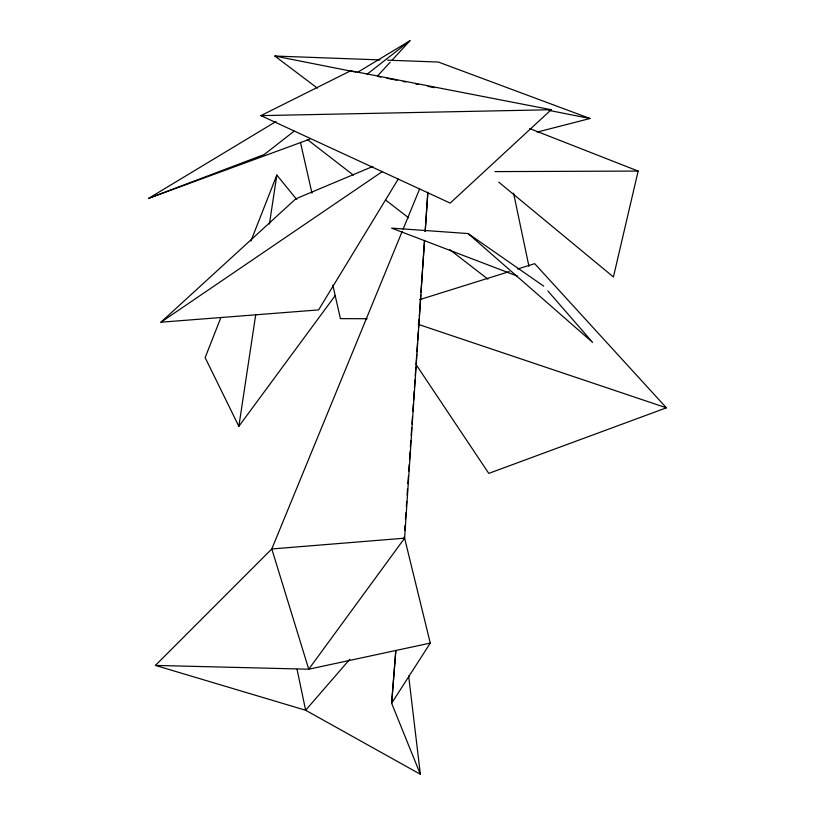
<?xml version="1.0" encoding="UTF-8"?>
<svg xmlns="http://www.w3.org/2000/svg" width="815" height="815" viewBox="0 0 815 815"><rect width="100%" height="100%" fill="white"/><g stroke="black" fill="none" stroke-linecap="round" stroke-linejoin="round"><path stroke-width="1.22" d="M425.216 231.491L427.855 192.197L425.135 231.491M404.057 539.448L404.23 536.922M404.668 530.585L405.014 525.512M405.442 519.175L405.88 512.839M406.318 506.502L406.665 501.429M407.093 495.092L407.531 488.755M407.877 483.692L408.397 476.082M408.743 471.019L409.181 464.682M409.527 459.609L410.047 452.009M410.393 446.936L410.821 440.599M411.168 435.536L411.687 427.926M411.952 424.126L412.471 416.526M412.818 411.453L413.337 403.853M413.602 400.043L414.203 391.169M414.468 387.37L414.988 379.77M415.253 375.97L415.854 367.096M416.027 364.56L416.72 354.423M416.893 351.886L417.504 343.013M417.677 340.476L418.289 331.613M418.543 327.803L419.155 318.94M419.328 316.403L420.795 294.857M420.968 292.32L422.445 270.774M422.618 268.247L424.534 240.364L404.607 538.175L430.269 643.086L391.638 703.274L420.346 774.25L305.635 710.252L155.4 665.417L271.792 548.964L402.203 231.368M395.795 650.339L391.638 703.274L395.876 650.533M220.865 317.585L205.146 357.632L238.846 426.337L255.747 314.519M269.419 224.054L276.835 175.052L296.741 199.502M529.668 128.566L638.155 171.069L613.42 276.947L498.8 182.173M250.928 241.016L276.835 175.052M403.17 229.015L419.593 189.019M398.199 179.127L318.584 309.904L160.942 322.21L295.804 198.809L372.893 166.433M238.846 426.337L335.271 295.488M349.808 659.274L305.635 710.252L297.047 669.319M377.365 76.141L390.232 62.164M391.944 60.31L409.955 40.75L357.683 72.27M551.205 109.73L450.186 203.098L260.922 115.628L350.664 70.773L551.205 109.73L260.922 115.628M294.184 131.123L264.254 154.504L148.605 198.351L276.02 121.517M367.045 74.246L409.955 40.75M160.942 322.21L382.612 171.384M517.739 268.97L534.691 263.663L666.395 407.816L488.766 473.393L416.098 364.59M148.605 198.351L309.863 139.141M419.603 299.645L509.253 271.619M537.136 132.101L590.019 118.511L438.338 62.042L387.645 60.178M430.269 643.086L308.742 669.217L155.4 665.417M494.929 171.608L638.155 171.069M367.117 318.747L340.405 318.624L332.815 285.107M317.371 88.142L274.838 56.041L380.035 59.902M543.697 286.147L468.055 233.548L391.618 228.129L517.556 276.173M274.838 56.041L355.809 72.087M378.231 76.539L380.727 77.028M386.952 78.26L396.925 80.237M403.15 81.469L405.636 81.969M415.609 83.945L418.095 84.434M428.069 86.41L434.293 87.643M548.903 110.361L590.019 118.511M418.187 324.329L666.395 407.816M307.245 139.436L353.425 175.143M385.546 199.981L408.631 217.839M449.788 249.665L487.93 279.158M468.055 233.548L592.617 342.412L547.843 290.914M300.46 142.38L311.992 193.267M513.572 193.216L528.935 266.271M408.651 675.93L420.346 774.25M404.607 538.175L308.742 669.217L271.792 548.964L404.607 538.175"/></g></svg>
